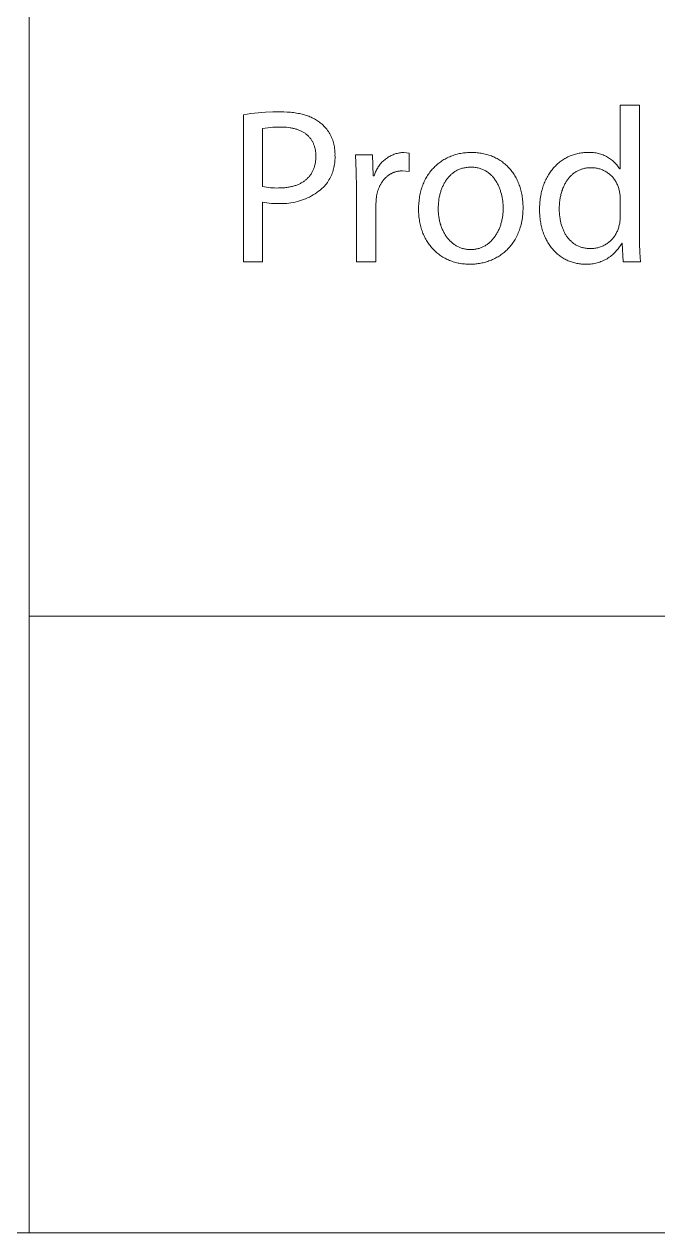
# Model space of a CAD drawing. Header units: millimetres. Extents: x 2840 to 6121, y 744 to 3036.
# Drawn here: x 4880.3 to 4974.5, y 744.1 to 923.8 of the extents above; entities that cross this region are included whole.
import ezdxf

# ---------------------------------------------------------------- set-up
doc = ezdxf.new("R2010")
doc.units = ezdxf.units.MM
doc.header["$MEASUREMENT"] = 0
doc.layers.add('Domyślny', color=7, linetype='Continuous', true_color=0x000000)

msp = doc.modelspace()

# ---------------------------------------------------------------- linework, layer by layer
at = {"layer": 'Domyślny', "color": 18, "lineweight": 15, "true_color": 0x000000}
for p, q in [((4881, 744.06), (4881, 1110.84)), ((4968.93, 902.29), (4968.93, 911.78)), ((4968.93, 911.78), (4971.83, 911.78)), ((4971.83, 911.78), (4971.83, 892.58)), ((4912.89, 910.34), (4913.98, 910.5)), ((4912.89, 888.47), (4912.89, 910.34)), ((4913.98, 910.5), (4915.07, 910.62)), ((4915.07, 910.62), (4916.17, 910.71)), ((4916.17, 910.71), (4917.27, 910.76)), ((4917.27, 910.76), (4918.37, 910.77)), ((4918.37, 910.77), (4918.89, 910.76)), ((4918.89, 910.76), (4919.4, 910.74)), ((4919.4, 910.74), (4919.88, 910.7)), ((4919.88, 910.7), (4920.12, 910.68)), ((4920.12, 910.68), (4920.35, 910.65)), ((4920.35, 910.65), (4920.58, 910.61)), ((4920.58, 910.61), (4920.8, 910.58)), ((4920.8, 910.58), (4921.02, 910.54)), ((4921.02, 910.54), (4921.23, 910.5)), ((4921.23, 910.5), (4921.44, 910.45)), ((4921.44, 910.45), (4921.65, 910.4)), ((4921.65, 910.4), (4921.85, 910.35)), ((4921.85, 910.35), (4922.05, 910.29)), ((4922.05, 910.29), (4922.24, 910.23)), ((4922.24, 910.23), (4922.42, 910.17)), ((4922.42, 910.17), (4922.61, 910.1)), ((4922.61, 910.1), (4922.79, 910.03)), ((4922.79, 910.03), (4922.96, 909.95)), ((4922.96, 909.95), (4923.13, 909.88)), ((4923.13, 909.88), (4923.29, 909.8)), ((4923.29, 909.8), (4923.45, 909.71)), ((4923.45, 909.71), (4923.61, 909.63)), ((4923.61, 909.63), (4923.76, 909.54)), ((4923.76, 909.54), (4923.91, 909.44)), ((4916.12, 908.34), (4915.74, 908.27)), ((4915.74, 908.27), (4915.74, 899.67)), ((4916.5, 908.4), (4916.12, 908.34)), ((4916.89, 908.45), (4916.5, 908.4)), ((4917.28, 908.48), (4916.89, 908.45)), ((4917.66, 908.5), (4917.28, 908.48)), ((4918.05, 908.51), (4917.66, 908.5)), ((4918.44, 908.51), (4918.05, 908.51)), ((4918.73, 908.5), (4918.44, 908.51)), ((4919.02, 908.49), (4918.73, 908.5)), ((4919.29, 908.47), (4919.02, 908.49)), ((4919.57, 908.44), (4919.29, 908.47)), ((4919.83, 908.4), (4919.57, 908.44)), ((4919.96, 908.38), (4919.83, 908.4)), ((4920.09, 908.36), (4919.96, 908.38)), ((4920.22, 908.33), (4920.09, 908.36)), ((4920.34, 908.3), (4920.22, 908.33)), ((4920.46, 908.27), (4920.34, 908.3)), ((4920.58, 908.24), (4920.46, 908.27)), ((4920.7, 908.21), (4920.58, 908.24)), ((4920.82, 908.17), (4920.7, 908.21)), ((4920.93, 908.13), (4920.82, 908.17)), ((4921.04, 908.09), (4920.93, 908.13)), ((4921.15, 908.05), (4921.04, 908.09)), ((4921.26, 908), (4921.15, 908.05)), ((4921.37, 907.96), (4921.26, 908)), ((4921.47, 907.91), (4921.37, 907.96)), ((4921.58, 907.86), (4921.47, 907.91)), ((4921.68, 907.8), (4921.58, 907.86)), ((4921.77, 907.75), (4921.68, 907.8)), ((4921.87, 907.69), (4921.77, 907.75)), ((4923.91, 909.44), (4924.05, 909.35)), ((4924.05, 909.35), (4924.19, 909.25)), ((4924.19, 909.25), (4924.32, 909.15)), ((4924.32, 909.15), (4924.45, 909.04)), ((4924.45, 909.04), (4924.58, 908.93)), ((4924.58, 908.93), (4924.73, 908.79)), ((4924.73, 908.79), (4924.87, 908.64)), ((4924.87, 908.64), (4925.01, 908.49)), ((4925.01, 908.49), (4925.15, 908.33)), ((4925.15, 908.33), (4925.28, 908.17)), ((4925.28, 908.17), (4925.4, 908)), ((4925.4, 908), (4925.52, 907.83)), ((4925.52, 907.83), (4925.63, 907.66)), ((4921.96, 907.63), (4921.87, 907.69)), ((4922.05, 907.57), (4921.96, 907.63)), ((4922.14, 907.5), (4922.05, 907.57)), ((4922.23, 907.44), (4922.14, 907.5)), ((4922.31, 907.37), (4922.23, 907.44)), ((4922.4, 907.3), (4922.31, 907.37)), ((4922.48, 907.23), (4922.4, 907.3)), ((4922.55, 907.15), (4922.48, 907.23)), ((4922.63, 907.07), (4922.55, 907.15)), ((4922.7, 906.99), (4922.63, 907.07)), ((4922.77, 906.91), (4922.7, 906.99)), ((4922.84, 906.83), (4922.77, 906.91)), ((4922.9, 906.74), (4922.84, 906.83)), ((4922.97, 906.66), (4922.9, 906.74)), ((4923.03, 906.57), (4922.97, 906.66)), ((4923.08, 906.47), (4923.03, 906.57)), ((4923.14, 906.38), (4923.08, 906.47)), ((4923.19, 906.28), (4923.14, 906.38)), ((4923.24, 906.18), (4923.19, 906.28)), ((4923.29, 906.08), (4923.24, 906.18)), ((4923.33, 905.98), (4923.29, 906.08)), ((4923.37, 905.87), (4923.33, 905.98)), ((4925.63, 907.66), (4925.74, 907.48)), ((4925.74, 907.48), (4925.84, 907.3)), ((4925.84, 907.3), (4925.93, 907.11)), ((4925.93, 907.11), (4926.01, 906.93)), ((4926.01, 906.93), (4926.09, 906.73)), ((4926.09, 906.73), (4926.17, 906.54)), ((4926.17, 906.54), (4926.23, 906.34)), ((4926.23, 906.34), (4926.29, 906.15)), ((4926.29, 906.15), (4926.35, 905.95)), ((4926.35, 905.95), (4926.39, 905.74)), ((4923.41, 905.77), (4923.37, 905.87)), ((4923.45, 905.66), (4923.41, 905.77)), ((4923.48, 905.55), (4923.45, 905.66)), ((4923.51, 905.43), (4923.48, 905.55)), ((4923.54, 905.32), (4923.51, 905.43)), ((4923.57, 905.2), (4923.54, 905.32)), ((4923.59, 905.08), (4923.57, 905.2)), ((4923.61, 904.95), (4923.59, 905.08)), ((4923.62, 904.83), (4923.61, 904.95)), ((4923.64, 904.7), (4923.62, 904.83)), ((4923.65, 904.57), (4923.64, 904.7)), ((4923.66, 904.44), (4923.65, 904.57)), ((4923.66, 904.31), (4923.66, 904.44)), ((4923.66, 904.17), (4923.66, 904.31)), ((4923.66, 904.03), (4923.66, 904.17)), ((4926.39, 905.74), (4926.43, 905.54)), ((4926.43, 905.54), (4926.46, 905.33)), ((4926.46, 905.33), (4926.49, 905.13)), ((4926.49, 905.13), (4926.5, 904.92)), ((4926.5, 904.92), (4926.51, 904.72)), ((4926.51, 904.72), (4926.52, 904.51)), ((4926.52, 904.51), (4926.51, 904.3)), ((4926.51, 904.3), (4926.52, 904.08)), ((4929.68, 901.88), (4929.58, 904.36)), ((4929.58, 904.36), (4932.11, 904.36)), ((4932.11, 904.36), (4932.21, 901.25)), ((4934.58, 904.11), (4934.72, 904.19)), ((4934.72, 904.19), (4934.87, 904.26)), ((4934.87, 904.26), (4935.02, 904.33)), ((4935.02, 904.33), (4935.17, 904.39)), ((4935.17, 904.39), (4935.32, 904.45)), ((4935.32, 904.45), (4935.47, 904.5)), ((4935.47, 904.5), (4935.63, 904.55)), ((4935.63, 904.55), (4935.78, 904.59)), ((4935.78, 904.59), (4935.94, 904.62)), ((4935.94, 904.62), (4936.1, 904.65)), ((4936.1, 904.65), (4936.26, 904.68)), ((4936.26, 904.68), (4936.42, 904.7)), ((4936.42, 904.7), (4936.58, 904.71)), ((4936.58, 904.71), (4936.74, 904.72)), ((4936.74, 904.72), (4937.56, 904.62)), ((4937.56, 904.62), (4937.56, 901.9)), ((4943.57, 904.09), (4943.75, 904.16)), ((4943.75, 904.16), (4943.92, 904.23)), ((4943.92, 904.23), (4944.1, 904.29)), ((4944.1, 904.29), (4944.29, 904.35)), ((4944.29, 904.35), (4944.47, 904.41)), ((4944.47, 904.41), (4944.66, 904.46)), ((4944.66, 904.46), (4944.85, 904.5)), ((4944.85, 904.5), (4945.04, 904.55)), ((4945.04, 904.55), (4945.23, 904.58)), ((4945.23, 904.58), (4945.43, 904.62)), ((4945.43, 904.62), (4945.62, 904.65)), ((4945.62, 904.65), (4945.82, 904.67)), ((4945.82, 904.67), (4946.02, 904.69)), ((4946.02, 904.69), (4946.22, 904.71)), ((4946.22, 904.71), (4946.42, 904.72)), ((4946.42, 904.72), (4946.63, 904.73)), ((4946.63, 904.73), (4946.83, 904.73)), ((4946.83, 904.73), (4947.04, 904.73)), ((4947.04, 904.73), (4947.25, 904.72)), ((4947.25, 904.72), (4947.46, 904.71)), ((4947.46, 904.71), (4947.67, 904.69)), ((4947.67, 904.69), (4947.87, 904.67)), ((4947.87, 904.67), (4948.07, 904.64)), ((4948.07, 904.64), (4948.27, 904.61)), ((4948.27, 904.61), (4948.47, 904.58)), ((4948.47, 904.58), (4948.66, 904.54)), ((4948.66, 904.54), (4948.86, 904.49)), ((4948.86, 904.49), (4949.05, 904.44)), ((4949.05, 904.44), (4949.23, 904.39)), ((4949.23, 904.39), (4949.42, 904.33)), ((4949.42, 904.33), (4949.6, 904.27)), ((4949.6, 904.27), (4949.78, 904.21)), ((4949.78, 904.21), (4949.95, 904.13)), ((4949.95, 904.13), (4950.13, 904.06)), ((4961.16, 904.06), (4961.32, 904.14)), ((4961.32, 904.14), (4961.48, 904.21)), ((4961.48, 904.21), (4961.64, 904.27)), ((4961.64, 904.27), (4961.81, 904.33)), ((4961.81, 904.33), (4961.97, 904.39)), ((4961.97, 904.39), (4962.14, 904.44)), ((4962.14, 904.44), (4962.31, 904.49)), ((4962.31, 904.49), (4962.48, 904.54)), ((4962.48, 904.54), (4962.65, 904.58)), ((4962.65, 904.58), (4962.83, 904.61)), ((4962.83, 904.61), (4963, 904.64)), ((4963, 904.64), (4963.18, 904.67)), ((4963.18, 904.67), (4963.36, 904.69)), ((4963.36, 904.69), (4963.54, 904.7)), ((4963.54, 904.7), (4963.72, 904.72)), ((4963.72, 904.72), (4963.9, 904.72)), ((4963.9, 904.72), (4964.08, 904.73)), ((4964.08, 904.73), (4964.26, 904.73)), ((4964.26, 904.73), (4964.44, 904.74)), ((4964.44, 904.74), (4964.62, 904.73)), ((4964.62, 904.73), (4964.8, 904.72)), ((4964.8, 904.72), (4964.99, 904.7)), ((4964.99, 904.7), (4965.17, 904.68)), ((4965.17, 904.68), (4965.34, 904.65)), ((4965.34, 904.65), (4965.52, 904.62)), ((4965.52, 904.62), (4965.7, 904.57)), ((4965.7, 904.57), (4965.88, 904.53)), ((4965.88, 904.53), (4966.05, 904.47)), ((4966.05, 904.47), (4966.22, 904.41)), ((4966.22, 904.41), (4966.39, 904.35)), ((4966.39, 904.35), (4966.56, 904.28)), ((4966.56, 904.28), (4966.72, 904.2)), ((4966.72, 904.2), (4966.88, 904.12)), ((4923.33, 902.25), (4923.37, 902.36)), ((4923.37, 902.36), (4923.41, 902.48)), ((4923.41, 902.48), (4923.44, 902.6)), ((4923.44, 902.6), (4923.48, 902.72)), ((4923.48, 902.72), (4923.51, 902.84)), ((4923.51, 902.84), (4923.54, 902.96)), ((4923.54, 902.96), (4923.56, 903.09)), ((4923.56, 903.09), (4923.59, 903.22)), ((4923.59, 903.22), (4923.61, 903.35)), ((4923.61, 903.35), (4923.62, 903.48)), ((4923.62, 903.48), (4923.64, 903.61)), ((4923.64, 903.61), (4923.65, 903.75)), ((4923.65, 903.75), (4923.66, 903.89)), ((4923.66, 903.89), (4923.66, 904.03)), ((4926.36, 902.51), (4926.31, 902.3)), ((4926.41, 902.73), (4926.36, 902.51)), ((4926.44, 902.96), (4926.41, 902.73)), ((4926.47, 903.18), (4926.44, 902.96)), ((4926.5, 903.4), (4926.47, 903.18)), ((4926.51, 903.63), (4926.5, 903.4)), ((4926.52, 903.85), (4926.51, 903.63)), ((4926.52, 904.08), (4926.52, 903.85)), ((4932.77, 902.29), (4932.86, 902.43)), ((4932.86, 902.43), (4932.94, 902.57)), ((4932.94, 902.57), (4933.03, 902.71)), ((4933.03, 902.71), (4933.13, 902.84)), ((4933.13, 902.84), (4933.23, 902.96)), ((4933.23, 902.96), (4933.33, 903.09)), ((4933.33, 903.09), (4933.44, 903.21)), ((4933.44, 903.21), (4933.55, 903.33)), ((4933.55, 903.33), (4933.67, 903.44)), ((4933.67, 903.44), (4933.79, 903.55)), ((4933.79, 903.55), (4933.91, 903.65)), ((4933.91, 903.65), (4934.04, 903.75)), ((4934.04, 903.75), (4934.17, 903.85)), ((4934.17, 903.85), (4934.31, 903.94)), ((4934.31, 903.94), (4934.44, 904.03)), ((4934.44, 904.03), (4934.58, 904.11)), ((4940.98, 902.22), (4941.11, 902.36)), ((4941.11, 902.36), (4941.24, 902.5)), ((4941.24, 902.5), (4941.37, 902.63)), ((4941.37, 902.63), (4941.51, 902.76)), ((4941.51, 902.76), (4941.65, 902.89)), ((4941.65, 902.89), (4941.8, 903.01)), ((4941.8, 903.01), (4941.95, 903.13)), ((4941.95, 903.13), (4942.1, 903.24)), ((4942.1, 903.24), (4942.25, 903.35)), ((4942.25, 903.35), (4942.4, 903.46)), ((4942.4, 903.46), (4942.56, 903.56)), ((4942.56, 903.56), (4942.72, 903.66)), ((4942.72, 903.66), (4942.89, 903.75)), ((4942.89, 903.75), (4943.05, 903.84)), ((4943.05, 903.84), (4943.22, 903.93)), ((4943.22, 903.93), (4943.4, 904.01)), ((4943.4, 904.01), (4943.57, 904.09)), ((4945.44, 902.37), (4945.31, 902.33)), ((4945.58, 902.4), (4945.44, 902.37)), ((4945.72, 902.44), (4945.58, 902.4)), ((4945.86, 902.46), (4945.72, 902.44)), ((4946, 902.49), (4945.86, 902.46)), ((4946.15, 902.51), (4946, 902.49)), ((4946.3, 902.52), (4946.15, 902.51)), ((4946.45, 902.54), (4946.3, 902.52)), ((4946.61, 902.54), (4946.45, 902.54)), ((4946.77, 902.54), (4946.61, 902.54)), ((4946.92, 902.54), (4946.77, 902.54)), ((4947.08, 902.53), (4946.92, 902.54)), ((4947.23, 902.52), (4947.08, 902.53)), ((4947.38, 902.51), (4947.23, 902.52)), ((4947.53, 902.48), (4947.38, 902.51)), ((4947.67, 902.46), (4947.53, 902.48)), ((4947.81, 902.43), (4947.67, 902.46)), ((4947.95, 902.39), (4947.81, 902.43)), ((4948.09, 902.35), (4947.95, 902.39)), ((4948.22, 902.31), (4948.09, 902.35)), ((4950.13, 904.06), (4950.3, 903.98)), ((4950.3, 903.98), (4950.46, 903.9)), ((4950.46, 903.9), (4950.63, 903.81)), ((4950.63, 903.81), (4950.79, 903.72)), ((4950.79, 903.72), (4950.95, 903.62)), ((4950.95, 903.62), (4951.1, 903.53)), ((4951.1, 903.53), (4951.26, 903.42)), ((4951.26, 903.42), (4951.41, 903.32)), ((4951.41, 903.32), (4951.55, 903.2)), ((4951.55, 903.2), (4951.7, 903.09)), ((4951.7, 903.09), (4951.84, 902.97)), ((4951.84, 902.97), (4951.98, 902.85)), ((4951.98, 902.85), (4952.11, 902.72)), ((4952.11, 902.72), (4952.24, 902.59)), ((4952.24, 902.59), (4952.37, 902.46)), ((4952.37, 902.46), (4952.49, 902.32)), ((4958.92, 902.3), (4959.04, 902.44)), ((4959.04, 902.44), (4959.16, 902.57)), ((4959.16, 902.57), (4959.29, 902.71)), ((4959.29, 902.71), (4959.42, 902.84)), ((4959.42, 902.84), (4959.55, 902.96)), ((4959.55, 902.96), (4959.68, 903.08)), ((4959.68, 903.08), (4959.82, 903.2)), ((4959.82, 903.2), (4959.96, 903.31)), ((4959.96, 903.31), (4960.1, 903.42)), ((4960.1, 903.42), (4960.24, 903.52)), ((4960.24, 903.52), (4960.39, 903.62)), ((4960.39, 903.62), (4960.54, 903.72)), ((4960.54, 903.72), (4960.69, 903.81)), ((4960.69, 903.81), (4960.84, 903.9)), ((4960.84, 903.9), (4961, 903.98)), ((4961, 903.98), (4961.16, 904.06)), ((4963.56, 902.34), (4963.44, 902.31)), ((4963.69, 902.37), (4963.56, 902.34)), ((4963.82, 902.4), (4963.69, 902.37)), ((4963.95, 902.42), (4963.82, 902.4)), ((4964.08, 902.43), (4963.95, 902.42)), ((4964.21, 902.45), (4964.08, 902.43)), ((4964.35, 902.46), (4964.21, 902.45)), ((4964.49, 902.46), (4964.35, 902.46)), ((4964.62, 902.46), (4964.49, 902.46)), ((4964.77, 902.46), (4964.62, 902.46)), ((4964.91, 902.46), (4964.77, 902.46)), ((4965.06, 902.44), (4964.91, 902.46)), ((4965.2, 902.43), (4965.06, 902.44)), ((4965.34, 902.41), (4965.2, 902.43)), ((4965.49, 902.38), (4965.34, 902.41)), ((4965.63, 902.35), (4965.49, 902.38)), ((4965.77, 902.31), (4965.63, 902.35)), ((4966.88, 904.12), (4967.04, 904.03)), ((4967.04, 904.03), (4967.2, 903.94)), ((4967.2, 903.94), (4967.35, 903.84)), ((4967.35, 903.84), (4967.5, 903.73)), ((4967.5, 903.73), (4967.65, 903.62)), ((4967.65, 903.62), (4967.79, 903.51)), ((4967.79, 903.51), (4967.92, 903.39)), ((4967.92, 903.39), (4968.06, 903.27)), ((4968.06, 903.27), (4968.19, 903.14)), ((4968.19, 903.14), (4968.31, 903.01)), ((4968.31, 903.01), (4968.43, 902.87)), ((4968.43, 902.87), (4968.55, 902.73)), ((4968.55, 902.73), (4968.66, 902.59)), ((4968.66, 902.59), (4968.76, 902.44)), ((4968.76, 902.44), (4968.86, 902.29)), ((4922, 900.51), (4922.09, 900.58)), ((4922.09, 900.58), (4922.18, 900.66)), ((4922.18, 900.66), (4922.27, 900.73)), ((4922.27, 900.73), (4922.35, 900.81)), ((4922.35, 900.81), (4922.44, 900.89)), ((4922.44, 900.89), (4922.52, 900.98)), ((4922.52, 900.98), (4922.6, 901.06)), ((4922.6, 901.06), (4922.67, 901.15)), ((4922.67, 901.15), (4922.75, 901.24)), ((4922.75, 901.24), (4922.82, 901.33)), ((4922.82, 901.33), (4922.88, 901.42)), ((4922.88, 901.42), (4922.95, 901.52)), ((4922.95, 901.52), (4923.01, 901.62)), ((4923.01, 901.62), (4923.07, 901.72)), ((4923.07, 901.72), (4923.13, 901.82)), ((4923.13, 901.82), (4923.18, 901.92)), ((4923.18, 901.92), (4923.23, 902.03)), ((4923.23, 902.03), (4923.28, 902.14)), ((4923.28, 902.14), (4923.33, 902.25)), ((4925.61, 900.64), (4925.49, 900.45)), ((4925.72, 900.84), (4925.61, 900.64)), ((4925.83, 901.04), (4925.72, 900.84)), ((4925.93, 901.24), (4925.83, 901.04)), ((4926.02, 901.44), (4925.93, 901.24)), ((4926.1, 901.65), (4926.02, 901.44)), ((4926.18, 901.86), (4926.1, 901.65)), ((4926.24, 902.08), (4926.18, 901.86)), ((4926.31, 902.3), (4926.24, 902.08)), ((4929.71, 899.4), (4929.68, 901.88)), ((4932.21, 901.25), (4932.34, 901.25)), ((4932.34, 901.25), (4932.39, 901.4)), ((4932.39, 901.4), (4932.44, 901.56)), ((4932.44, 901.56), (4932.5, 901.71)), ((4932.5, 901.71), (4932.56, 901.86)), ((4932.56, 901.86), (4932.62, 902.01)), ((4932.62, 902.01), (4932.7, 902.15)), ((4932.7, 902.15), (4932.77, 902.29)), ((4933.67, 900.56), (4933.62, 900.49)), ((4933.72, 900.63), (4933.67, 900.56)), ((4933.78, 900.7), (4933.72, 900.63)), ((4933.84, 900.76), (4933.78, 900.7)), ((4933.9, 900.83), (4933.84, 900.76)), ((4933.96, 900.89), (4933.9, 900.83)), ((4934.02, 900.95), (4933.96, 900.89)), ((4934.08, 901.01), (4934.02, 900.95)), ((4934.15, 901.07), (4934.08, 901.01)), ((4934.21, 901.13), (4934.15, 901.07)), ((4934.28, 901.19), (4934.21, 901.13)), ((4934.35, 901.24), (4934.28, 901.19)), ((4934.42, 901.29), (4934.35, 901.24)), ((4934.49, 901.34), (4934.42, 901.29)), ((4934.56, 901.39), (4934.49, 901.34)), ((4934.63, 901.44), (4934.56, 901.39)), ((4934.7, 901.48), (4934.63, 901.44)), ((4934.78, 901.53), (4934.7, 901.48)), ((4934.85, 901.57), (4934.78, 901.53)), ((4934.93, 901.61), (4934.85, 901.57)), ((4935, 901.65), (4934.93, 901.61)), ((4935.08, 901.68), (4935, 901.65)), ((4935.16, 901.72), (4935.08, 901.68)), ((4935.24, 901.75), (4935.16, 901.72)), ((4935.33, 901.78), (4935.24, 901.75)), ((4935.41, 901.81), (4935.33, 901.78)), ((4935.49, 901.84), (4935.41, 901.81)), ((4935.58, 901.86), (4935.49, 901.84)), ((4935.66, 901.88), (4935.58, 901.86)), ((4935.75, 901.9), (4935.66, 901.88)), ((4935.84, 901.92), (4935.75, 901.9)), ((4935.92, 901.94), (4935.84, 901.92)), ((4936.01, 901.95), (4935.92, 901.94)), ((4936.1, 901.96), (4936.01, 901.95)), ((4936.2, 901.97), (4936.1, 901.96)), ((4936.29, 901.98), (4936.2, 901.97)), ((4936.38, 901.99), (4936.29, 901.98)), ((4936.47, 901.99), (4936.38, 901.99)), ((4936.57, 901.99), (4936.47, 901.99)), ((4937.56, 901.9), (4936.57, 901.99)), ((4939.8, 900.41), (4939.89, 900.6)), ((4939.89, 900.6), (4939.98, 900.78)), ((4939.98, 900.78), (4940.08, 900.95)), ((4940.08, 900.95), (4940.18, 901.12)), ((4940.18, 901.12), (4940.28, 901.29)), ((4940.28, 901.29), (4940.39, 901.46)), ((4940.39, 901.46), (4940.5, 901.62)), ((4940.5, 901.62), (4940.61, 901.77)), ((4940.61, 901.77), (4940.73, 901.93)), ((4940.73, 901.93), (4940.85, 902.08)), ((4940.85, 902.08), (4940.98, 902.22)), ((4943.04, 900.59), (4942.97, 900.48)), ((4943.12, 900.7), (4943.04, 900.59)), ((4943.19, 900.81), (4943.12, 900.7)), ((4943.28, 900.91), (4943.19, 900.81)), ((4943.36, 901.01), (4943.28, 900.91)), ((4943.44, 901.11), (4943.36, 901.01)), ((4943.53, 901.21), (4943.44, 901.11)), ((4943.62, 901.3), (4943.53, 901.21)), ((4943.72, 901.39), (4943.62, 901.3)), ((4943.81, 901.48), (4943.72, 901.39)), ((4943.91, 901.56), (4943.81, 901.48)), ((4944.02, 901.64), (4943.91, 901.56)), ((4944.12, 901.72), (4944.02, 901.64)), ((4944.23, 901.8), (4944.12, 901.72)), ((4944.34, 901.87), (4944.23, 901.8)), ((4944.45, 901.94), (4944.34, 901.87)), ((4944.56, 902.01), (4944.45, 901.94)), ((4944.68, 902.07), (4944.56, 902.01)), ((4944.8, 902.13), (4944.68, 902.07)), ((4944.92, 902.18), (4944.8, 902.13)), ((4945.05, 902.23), (4944.92, 902.18)), ((4945.18, 902.28), (4945.05, 902.23)), ((4945.31, 902.33), (4945.18, 902.28)), ((4948.35, 902.26), (4948.22, 902.31)), ((4948.47, 902.21), (4948.35, 902.26)), ((4948.6, 902.16), (4948.47, 902.21)), ((4948.72, 902.1), (4948.6, 902.16)), ((4948.84, 902.04), (4948.72, 902.1)), ((4948.95, 901.97), (4948.84, 902.04)), ((4949.06, 901.9), (4948.95, 901.97)), ((4949.17, 901.83), (4949.06, 901.9)), ((4949.28, 901.75), (4949.17, 901.83)), ((4949.39, 901.67), (4949.28, 901.75)), ((4949.49, 901.59), (4949.39, 901.67)), ((4949.59, 901.5), (4949.49, 901.59)), ((4949.68, 901.42), (4949.59, 901.5)), ((4949.78, 901.32), (4949.68, 901.42)), ((4949.87, 901.23), (4949.78, 901.32)), ((4949.95, 901.13), (4949.87, 901.23)), ((4950.04, 901.03), (4949.95, 901.13)), ((4950.12, 900.93), (4950.04, 901.03)), ((4950.2, 900.83), (4950.12, 900.93)), ((4950.28, 900.72), (4950.2, 900.83)), ((4950.36, 900.61), (4950.28, 900.72)), ((4950.43, 900.5), (4950.36, 900.61)), ((4952.49, 902.32), (4952.61, 902.18)), ((4952.61, 902.18), (4952.73, 902.04)), ((4952.73, 902.04), (4952.84, 901.89)), ((4952.84, 901.89), (4952.95, 901.74)), ((4952.95, 901.74), (4953.06, 901.59)), ((4953.06, 901.59), (4953.16, 901.43)), ((4953.16, 901.43), (4953.26, 901.27)), ((4953.26, 901.27), (4953.36, 901.11)), ((4953.36, 901.11), (4953.45, 900.94)), ((4953.45, 900.94), (4953.54, 900.77)), ((4953.54, 900.77), (4953.63, 900.6)), ((4953.63, 900.6), (4953.71, 900.42)), ((4957.8, 900.51), (4957.88, 900.69)), ((4957.88, 900.69), (4957.97, 900.87)), ((4957.97, 900.87), (4958.06, 901.04)), ((4958.06, 901.04), (4958.16, 901.21)), ((4958.16, 901.21), (4958.26, 901.38)), ((4958.26, 901.38), (4958.36, 901.54)), ((4958.36, 901.54), (4958.46, 901.7)), ((4958.46, 901.7), (4958.57, 901.86)), ((4958.57, 901.86), (4958.68, 902.01)), ((4958.68, 902.01), (4958.8, 902.15)), ((4958.8, 902.15), (4958.92, 902.3)), ((4961.05, 900.6), (4960.98, 900.5)), ((4961.13, 900.71), (4961.05, 900.6)), ((4961.21, 900.81), (4961.13, 900.71)), ((4961.29, 900.91), (4961.21, 900.81)), ((4961.37, 901.01), (4961.29, 900.91)), ((4961.45, 901.1), (4961.37, 901.01)), ((4961.54, 901.19), (4961.45, 901.1)), ((4961.63, 901.28), (4961.54, 901.19)), ((4961.72, 901.36), (4961.63, 901.28)), ((4961.81, 901.45), (4961.72, 901.36)), ((4961.9, 901.53), (4961.81, 901.45)), ((4962, 901.6), (4961.9, 901.53)), ((4962.1, 901.68), (4962, 901.6)), ((4962.2, 901.75), (4962.1, 901.68)), ((4962.3, 901.81), (4962.2, 901.75)), ((4962.41, 901.88), (4962.3, 901.81)), ((4962.52, 901.94), (4962.41, 901.88)), ((4962.62, 902), (4962.52, 901.94)), ((4962.73, 902.05), (4962.62, 902)), ((4962.85, 902.1), (4962.73, 902.05)), ((4962.96, 902.15), (4962.85, 902.1)), ((4963.08, 902.2), (4962.96, 902.15)), ((4963.2, 902.24), (4963.08, 902.2)), ((4963.32, 902.28), (4963.2, 902.24)), ((4963.44, 902.31), (4963.32, 902.28)), ((4965.91, 902.27), (4965.77, 902.31)), ((4966.04, 902.23), (4965.91, 902.27)), ((4966.18, 902.18), (4966.04, 902.23)), ((4966.31, 902.12), (4966.18, 902.18)), ((4966.45, 902.06), (4966.31, 902.12)), ((4966.57, 902), (4966.45, 902.06)), ((4966.7, 901.93), (4966.57, 902)), ((4966.83, 901.86), (4966.7, 901.93)), ((4966.95, 901.78), (4966.83, 901.86)), ((4967.07, 901.7), (4966.95, 901.78)), ((4967.19, 901.61), (4967.07, 901.7)), ((4967.3, 901.53), (4967.19, 901.61)), ((4967.41, 901.43), (4967.3, 901.53)), ((4967.52, 901.34), (4967.41, 901.43)), ((4967.62, 901.24), (4967.52, 901.34)), ((4967.73, 901.13), (4967.62, 901.24)), ((4967.82, 901.03), (4967.73, 901.13)), ((4967.92, 900.92), (4967.82, 901.03)), ((4968.01, 900.8), (4967.92, 900.92)), ((4968.09, 900.69), (4968.01, 900.8)), ((4968.17, 900.57), (4968.09, 900.69)), ((4968.25, 900.45), (4968.17, 900.57)), ((4968.86, 902.29), (4968.93, 902.29)), ((4915.74, 899.67), (4916.03, 899.61)), ((4916.03, 899.61), (4916.33, 899.55)), ((4916.33, 899.55), (4916.62, 899.51)), ((4916.62, 899.51), (4916.92, 899.48)), ((4916.92, 899.48), (4917.22, 899.45)), ((4917.22, 899.45), (4917.51, 899.44)), ((4917.51, 899.44), (4917.81, 899.43)), ((4917.81, 899.43), (4918.11, 899.44)), ((4918.11, 899.44), (4918.43, 899.44)), ((4918.43, 899.44), (4918.74, 899.46)), ((4918.74, 899.46), (4919.05, 899.48)), ((4919.05, 899.48), (4919.19, 899.5)), ((4919.19, 899.5), (4919.34, 899.52)), ((4919.34, 899.52), (4919.48, 899.54)), ((4919.48, 899.54), (4919.63, 899.56)), ((4919.63, 899.56), (4919.77, 899.59)), ((4919.77, 899.59), (4919.91, 899.61)), ((4919.91, 899.61), (4920.04, 899.64)), ((4920.04, 899.64), (4920.17, 899.68)), ((4920.17, 899.68), (4920.31, 899.71)), ((4920.31, 899.71), (4920.43, 899.75)), ((4920.43, 899.75), (4920.56, 899.79)), ((4920.56, 899.79), (4920.69, 899.83)), ((4920.69, 899.83), (4920.81, 899.87)), ((4920.81, 899.87), (4920.93, 899.92)), ((4920.93, 899.92), (4921.05, 899.97)), ((4921.05, 899.97), (4921.16, 900.02)), ((4921.16, 900.02), (4921.27, 900.07)), ((4921.27, 900.07), (4921.38, 900.13)), ((4921.38, 900.13), (4921.49, 900.19)), ((4921.49, 900.19), (4921.6, 900.25)), ((4921.6, 900.25), (4921.7, 900.31)), ((4921.7, 900.31), (4921.8, 900.38)), ((4921.8, 900.38), (4921.9, 900.44)), ((4921.9, 900.44), (4922, 900.51)), ((4923.81, 898.76), (4923.54, 898.58)), ((4924.07, 898.95), (4923.81, 898.76)), ((4924.32, 899.14), (4924.07, 898.95)), ((4924.57, 899.35), (4924.32, 899.14)), ((4924.81, 899.56), (4924.57, 899.35)), ((4924.96, 899.73), (4924.81, 899.56)), ((4925.1, 899.9), (4924.96, 899.73)), ((4925.24, 900.08), (4925.1, 899.9)), ((4925.37, 900.26), (4925.24, 900.08)), ((4925.49, 900.45), (4925.37, 900.26)), ((4929.71, 888.47), (4929.71, 899.4)), ((4932.84, 898.87), (4932.79, 898.68)), ((4932.9, 899.06), (4932.84, 898.87)), ((4932.93, 899.16), (4932.9, 899.06)), ((4932.96, 899.25), (4932.93, 899.16)), ((4932.99, 899.34), (4932.96, 899.25)), ((4933.03, 899.43), (4932.99, 899.34)), ((4933.07, 899.52), (4933.03, 899.43)), ((4933.11, 899.61), (4933.07, 899.52)), ((4933.14, 899.69), (4933.11, 899.61)), ((4933.19, 899.78), (4933.14, 899.69)), ((4933.23, 899.86), (4933.19, 899.78)), ((4933.27, 899.95), (4933.23, 899.86)), ((4933.32, 900.03), (4933.27, 899.95)), ((4933.36, 900.11), (4933.32, 900.03)), ((4933.41, 900.19), (4933.36, 900.11)), ((4933.46, 900.26), (4933.41, 900.19)), ((4933.51, 900.34), (4933.46, 900.26)), ((4933.56, 900.41), (4933.51, 900.34)), ((4933.62, 900.49), (4933.56, 900.41)), ((4939.19, 898.61), (4939.24, 898.82)), ((4939.24, 898.82), (4939.29, 899.03)), ((4939.29, 899.03), (4939.35, 899.24)), ((4939.35, 899.24), (4939.42, 899.45)), ((4939.42, 899.45), (4939.48, 899.65)), ((4939.48, 899.65), (4939.56, 899.84)), ((4939.56, 899.84), (4939.63, 900.04)), ((4939.63, 900.04), (4939.71, 900.23)), ((4939.71, 900.23), (4939.8, 900.41)), ((4942.19, 898.75), (4942.16, 898.62)), ((4942.23, 898.88), (4942.19, 898.75)), ((4942.27, 899.02), (4942.23, 898.88)), ((4942.32, 899.15), (4942.27, 899.02)), ((4942.37, 899.28), (4942.32, 899.15)), ((4942.41, 899.41), (4942.37, 899.28)), ((4942.47, 899.53), (4942.41, 899.41)), ((4942.52, 899.66), (4942.47, 899.53)), ((4942.58, 899.78), (4942.52, 899.66)), ((4942.64, 899.9), (4942.58, 899.78)), ((4942.7, 900.02), (4942.64, 899.9)), ((4942.76, 900.14), (4942.7, 900.02)), ((4942.83, 900.26), (4942.76, 900.14)), ((4942.89, 900.37), (4942.83, 900.26)), ((4942.97, 900.48), (4942.89, 900.37)), ((4950.5, 900.39), (4950.43, 900.5)), ((4950.57, 900.28), (4950.5, 900.39)), ((4950.63, 900.16), (4950.57, 900.28)), ((4950.7, 900.04), (4950.63, 900.16)), ((4950.76, 899.92), (4950.7, 900.04)), ((4950.81, 899.8), (4950.76, 899.92)), ((4950.87, 899.68), (4950.81, 899.8)), ((4950.92, 899.56), (4950.87, 899.68)), ((4950.97, 899.43), (4950.92, 899.56)), ((4951.02, 899.31), (4950.97, 899.43)), ((4951.07, 899.18), (4951.02, 899.31)), ((4951.11, 899.05), (4951.07, 899.18)), ((4951.15, 898.92), (4951.11, 899.05)), ((4951.19, 898.79), (4951.15, 898.92)), ((4951.27, 898.53), (4951.19, 898.79)), ((4953.71, 900.42), (4953.78, 900.24)), ((4953.78, 900.24), (4953.86, 900.06)), ((4953.86, 900.06), (4953.93, 899.88)), ((4953.93, 899.88), (4953.99, 899.69)), ((4953.99, 899.69), (4954.05, 899.5)), ((4954.05, 899.5), (4954.11, 899.3)), ((4954.11, 899.3), (4954.16, 899.11)), ((4954.16, 899.11), (4954.21, 898.91)), ((4954.21, 898.91), (4954.26, 898.71)), ((4957.2, 898.73), (4957.25, 898.94)), ((4957.25, 898.94), (4957.31, 899.15)), ((4957.31, 899.15), (4957.37, 899.35)), ((4957.37, 899.35), (4957.43, 899.55)), ((4957.43, 899.55), (4957.49, 899.75)), ((4957.49, 899.75), (4957.56, 899.95)), ((4957.56, 899.95), (4957.64, 900.14)), ((4957.64, 900.14), (4957.71, 900.33)), ((4957.71, 900.33), (4957.8, 900.51)), ((4960.2, 898.76), (4960.16, 898.62)), ((4960.24, 898.9), (4960.2, 898.76)), ((4960.28, 899.03), (4960.24, 898.9)), ((4960.33, 899.17), (4960.28, 899.03)), ((4960.37, 899.3), (4960.33, 899.17)), ((4960.42, 899.43), (4960.37, 899.3)), ((4960.48, 899.56), (4960.42, 899.43)), ((4960.53, 899.68), (4960.48, 899.56)), ((4960.59, 899.81), (4960.53, 899.68)), ((4960.65, 899.93), (4960.59, 899.81)), ((4960.71, 900.05), (4960.65, 899.93)), ((4960.78, 900.16), (4960.71, 900.05)), ((4960.84, 900.28), (4960.78, 900.16)), ((4960.91, 900.39), (4960.84, 900.28)), ((4960.98, 900.5), (4960.91, 900.39)), ((4968.33, 900.32), (4968.25, 900.45)), ((4968.4, 900.19), (4968.33, 900.32)), ((4968.46, 900.07), (4968.4, 900.19)), ((4968.52, 899.93), (4968.46, 900.07)), ((4968.58, 899.8), (4968.52, 899.93)), ((4968.63, 899.67), (4968.58, 899.8)), ((4968.68, 899.53), (4968.63, 899.67)), ((4968.72, 899.39), (4968.68, 899.53)), ((4968.75, 899.25), (4968.72, 899.39)), ((4968.79, 899.11), (4968.75, 899.25)), ((4968.82, 898.96), (4968.79, 899.11)), ((4968.85, 898.81), (4968.82, 898.96)), ((4968.88, 898.66), (4968.85, 898.81)), ((4916.07, 897.27), (4915.74, 897.33)), ((4915.74, 897.33), (4915.74, 888.47)), ((4916.39, 897.22), (4916.07, 897.27)), ((4916.72, 897.18), (4916.39, 897.22)), ((4917.05, 897.15), (4916.72, 897.18)), ((4917.38, 897.14), (4917.05, 897.15)), ((4917.71, 897.13), (4917.38, 897.14)), ((4918.05, 897.13), (4917.71, 897.13)), ((4918.37, 897.12), (4918.05, 897.13)), ((4918.69, 897.12), (4918.37, 897.12)), ((4919.01, 897.13), (4918.69, 897.12)), ((4919.33, 897.15), (4919.01, 897.13)), ((4919.65, 897.18), (4919.33, 897.15)), ((4919.96, 897.23), (4919.65, 897.18)), ((4920.28, 897.28), (4919.96, 897.23)), ((4920.6, 897.35), (4920.28, 897.28)), ((4920.91, 897.42), (4920.6, 897.35)), ((4921.22, 897.51), (4920.91, 897.42)), ((4921.52, 897.61), (4921.22, 897.51)), ((4921.82, 897.72), (4921.52, 897.61)), ((4922.12, 897.84), (4921.82, 897.72)), ((4922.42, 897.96), (4922.12, 897.84)), ((4922.7, 898.1), (4922.42, 897.96)), ((4922.99, 898.25), (4922.7, 898.1)), ((4923.27, 898.41), (4922.99, 898.25)), ((4923.54, 898.58), (4923.27, 898.41)), ((4932.7, 898.28), (4932.57, 896.93)), ((4932.74, 898.48), (4932.7, 898.28)), ((4932.79, 898.68), (4932.74, 898.48)), ((4938.95, 896.77), (4938.97, 897.01)), ((4938.97, 897.01), (4938.98, 897.25)), ((4938.98, 897.25), (4939.01, 897.48)), ((4939.01, 897.48), (4939.03, 897.71)), ((4939.03, 897.71), (4939.06, 897.94)), ((4939.06, 897.94), (4939.1, 898.17)), ((4939.1, 898.17), (4939.14, 898.39)), ((4939.14, 898.39), (4939.19, 898.61)), ((4941.89, 896.95), (4941.87, 896.67)), ((4941.91, 897.23), (4941.89, 896.95)), ((4941.94, 897.51), (4941.91, 897.23)), ((4941.98, 897.79), (4941.94, 897.51)), ((4942.03, 898.07), (4941.98, 897.79)), ((4942.09, 898.35), (4942.03, 898.07)), ((4942.12, 898.48), (4942.09, 898.35)), ((4942.16, 898.62), (4942.12, 898.48)), ((4951.33, 898.27), (4951.27, 898.53)), ((4951.38, 898.01), (4951.33, 898.27)), ((4951.43, 897.74), (4951.38, 898.01)), ((4951.46, 897.48), (4951.43, 897.74)), ((4951.49, 897.22), (4951.46, 897.48)), ((4951.51, 896.96), (4951.49, 897.22)), ((4951.53, 896.7), (4951.51, 896.96)), ((4954.26, 898.71), (4954.3, 898.5)), ((4954.3, 898.5), (4954.34, 898.29)), ((4954.34, 898.29), (4954.37, 898.08)), ((4954.37, 898.08), (4954.4, 897.87)), ((4954.4, 897.87), (4954.42, 897.66)), ((4954.42, 897.66), (4954.44, 897.44)), ((4954.44, 897.44), (4954.46, 897.22)), ((4954.46, 897.22), (4954.47, 897)), ((4954.47, 897), (4954.48, 896.77)), ((4956.96, 896.92), (4956.97, 897.16)), ((4956.97, 897.16), (4956.99, 897.39)), ((4956.99, 897.39), (4957.02, 897.62)), ((4957.02, 897.62), (4957.05, 897.85)), ((4957.05, 897.85), (4957.08, 898.07)), ((4957.08, 898.07), (4957.12, 898.3)), ((4957.12, 898.3), (4957.16, 898.51)), ((4957.16, 898.51), (4957.2, 898.73)), ((4959.89, 896.96), (4959.88, 896.64)), ((4959.92, 897.28), (4959.89, 896.96)), ((4959.95, 897.59), (4959.92, 897.28)), ((4959.98, 897.74), (4959.95, 897.59)), ((4960, 897.89), (4959.98, 897.74)), ((4960.03, 898.04), (4960, 897.89)), ((4960.06, 898.19), (4960.03, 898.04)), ((4960.09, 898.33), (4960.06, 898.19)), ((4960.12, 898.48), (4960.09, 898.33)), ((4960.16, 898.62), (4960.12, 898.48)), ((4968.9, 898.51), (4968.88, 898.66)), ((4968.91, 898.36), (4968.9, 898.51)), ((4968.92, 898.2), (4968.91, 898.36)), ((4968.93, 898.05), (4968.92, 898.2)), ((4968.93, 897.9), (4968.93, 898.05)), ((4968.93, 895.13), (4968.93, 897.9)), ((4932.57, 896.93), (4932.57, 888.47)), ((4938.94, 896.52), (4938.95, 896.77)), ((4938.94, 896.27), (4938.94, 896.52)), ((4938.94, 896.04), (4938.94, 896.27)), ((4938.95, 895.81), (4938.94, 896.04)), ((4938.96, 895.58), (4938.95, 895.81)), ((4938.98, 895.35), (4938.96, 895.58)), ((4939, 895.13), (4938.98, 895.35)), ((4941.87, 896.67), (4941.87, 896.38)), ((4941.87, 896.38), (4941.87, 896.22)), ((4941.87, 896.22), (4941.88, 896.06)), ((4941.88, 896.06), (4941.88, 895.9)), ((4941.88, 895.9), (4941.89, 895.74)), ((4941.89, 895.74), (4941.91, 895.58)), ((4941.91, 895.58), (4941.92, 895.43)), ((4941.92, 895.43), (4941.94, 895.27)), ((4941.94, 895.27), (4941.96, 895.12)), ((4951.41, 895), (4951.43, 895.15)), ((4951.43, 895.15), (4951.46, 895.31)), ((4951.46, 895.31), (4951.48, 895.47)), ((4951.48, 895.47), (4951.49, 895.63)), ((4951.49, 895.63), (4951.51, 895.79)), ((4951.51, 895.79), (4951.52, 895.95)), ((4951.52, 896.11), (4951.53, 896.28)), ((4951.52, 895.95), (4951.52, 896.11)), ((4951.53, 896.45), (4951.53, 896.7)), ((4951.53, 896.28), (4951.53, 896.45)), ((4954.41, 895.23), (4954.38, 894.98)), ((4954.43, 895.48), (4954.41, 895.23)), ((4954.45, 895.74), (4954.43, 895.48)), ((4954.47, 896), (4954.45, 895.74)), ((4954.48, 896.27), (4954.47, 896)), ((4954.48, 896.77), (4954.48, 896.55)), ((4954.48, 896.55), (4954.48, 896.27)), ((4956.94, 896.44), (4956.95, 896.68)), ((4956.94, 896.19), (4956.94, 896.44)), ((4956.95, 895.97), (4956.94, 896.19)), ((4956.95, 896.68), (4956.96, 896.92)), ((4956.95, 895.74), (4956.95, 895.97)), ((4956.96, 895.52), (4956.95, 895.74)), ((4956.98, 895.3), (4956.96, 895.52)), ((4957, 895.09), (4956.98, 895.3)), ((4959.88, 896.64), (4959.87, 896.31)), ((4959.87, 896.31), (4959.88, 896.01)), ((4959.88, 896.01), (4959.89, 895.72)), ((4959.89, 895.72), (4959.91, 895.43)), ((4959.91, 895.43), (4959.95, 895.14)), ((4939.03, 894.91), (4939, 895.13)), ((4939.06, 894.7), (4939.03, 894.91)), ((4939.09, 894.48), (4939.06, 894.7)), ((4939.13, 894.27), (4939.09, 894.48)), ((4939.18, 894.06), (4939.13, 894.27)), ((4939.22, 893.86), (4939.18, 894.06)), ((4939.28, 893.66), (4939.22, 893.86)), ((4939.33, 893.46), (4939.28, 893.66)), ((4939.39, 893.26), (4939.33, 893.46)), ((4941.96, 895.12), (4941.99, 894.97)), ((4941.99, 894.97), (4942.01, 894.82)), ((4942.01, 894.82), (4942.04, 894.67)), ((4942.04, 894.67), (4942.07, 894.53)), ((4942.07, 894.53), (4942.11, 894.38)), ((4942.11, 894.38), (4942.15, 894.24)), ((4942.15, 894.24), (4942.18, 894.1)), ((4942.18, 894.1), (4942.23, 893.96)), ((4942.23, 893.96), (4942.27, 893.83)), ((4942.27, 893.83), (4942.32, 893.69)), ((4942.32, 893.69), (4942.37, 893.56)), ((4942.37, 893.56), (4942.42, 893.43)), ((4942.42, 893.43), (4942.47, 893.3)), ((4950.91, 893.3), (4950.96, 893.43)), ((4950.96, 893.43), (4951.02, 893.56)), ((4951.02, 893.56), (4951.07, 893.7)), ((4951.07, 893.7), (4951.12, 893.83)), ((4951.12, 893.83), (4951.16, 893.97)), ((4951.16, 893.97), (4951.2, 894.11)), ((4951.2, 894.11), (4951.25, 894.26)), ((4951.25, 894.26), (4951.28, 894.4)), ((4951.28, 894.4), (4951.32, 894.55)), ((4951.32, 894.55), (4951.35, 894.7)), ((4951.35, 894.7), (4951.38, 894.85)), ((4951.38, 894.85), (4951.41, 895)), ((4954.01, 893.37), (4953.94, 893.16)), ((4954.08, 893.58), (4954.01, 893.37)), ((4954.14, 893.8), (4954.08, 893.58)), ((4954.2, 894.03), (4954.14, 893.8)), ((4954.25, 894.26), (4954.2, 894.03)), ((4954.3, 894.5), (4954.25, 894.26)), ((4954.34, 894.74), (4954.3, 894.5)), ((4954.38, 894.98), (4954.34, 894.74)), ((4957.02, 894.88), (4957, 895.09)), ((4957.05, 894.66), (4957.02, 894.88)), ((4957.08, 894.46), (4957.05, 894.66)), ((4957.11, 894.25), (4957.08, 894.46)), ((4957.15, 894.05), (4957.11, 894.25)), ((4957.19, 893.85), (4957.15, 894.05)), ((4957.24, 893.65), (4957.19, 893.85)), ((4957.29, 893.45), (4957.24, 893.65)), ((4957.35, 893.26), (4957.29, 893.45)), ((4959.95, 895.14), (4959.99, 894.85)), ((4959.99, 894.85), (4960.01, 894.72)), ((4960.01, 894.72), (4960.04, 894.58)), ((4960.04, 894.58), (4960.07, 894.44)), ((4960.07, 894.44), (4960.1, 894.3)), ((4960.1, 894.3), (4960.13, 894.17)), ((4960.13, 894.17), (4960.17, 894.04)), ((4960.17, 894.04), (4960.2, 893.91)), ((4960.2, 893.91), (4960.24, 893.78)), ((4960.24, 893.78), (4960.29, 893.65)), ((4960.29, 893.65), (4960.33, 893.52)), ((4960.33, 893.52), (4960.38, 893.4)), ((4960.38, 893.4), (4960.43, 893.28)), ((4968.63, 893.32), (4968.68, 893.46)), ((4968.68, 893.46), (4968.72, 893.6)), ((4968.72, 893.6), (4968.76, 893.74)), ((4968.76, 893.74), (4968.79, 893.89)), ((4968.79, 893.89), (4968.82, 894.04)), ((4968.82, 894.04), (4968.86, 894.19)), ((4968.86, 894.19), (4968.88, 894.35)), ((4968.88, 894.35), (4968.9, 894.51)), ((4968.9, 894.51), (4968.92, 894.66)), ((4968.92, 894.66), (4968.93, 894.82)), ((4968.93, 894.98), (4968.93, 895.13)), ((4968.93, 894.82), (4968.93, 894.98)), ((4939.46, 893.07), (4939.39, 893.26)), ((4939.53, 892.88), (4939.46, 893.07)), ((4939.6, 892.69), (4939.53, 892.88)), ((4939.68, 892.51), (4939.6, 892.69)), ((4939.76, 892.33), (4939.68, 892.51)), ((4939.84, 892.16), (4939.76, 892.33)), ((4939.93, 891.98), (4939.84, 892.16)), ((4940.02, 891.81), (4939.93, 891.98)), ((4940.12, 891.65), (4940.02, 891.81)), ((4940.22, 891.48), (4940.12, 891.65)), ((4942.47, 893.3), (4942.53, 893.17)), ((4942.53, 893.17), (4942.59, 893.05)), ((4942.59, 893.05), (4942.65, 892.92)), ((4942.65, 892.92), (4942.72, 892.8)), ((4942.72, 892.8), (4942.78, 892.68)), ((4942.78, 892.68), (4942.85, 892.57)), ((4942.85, 892.57), (4942.92, 892.45)), ((4942.92, 892.45), (4942.99, 892.34)), ((4942.99, 892.34), (4943.07, 892.24)), ((4943.07, 892.24), (4943.14, 892.13)), ((4943.14, 892.13), (4943.22, 892.03)), ((4943.22, 892.03), (4943.3, 891.92)), ((4943.3, 891.92), (4943.39, 891.83)), ((4943.39, 891.83), (4943.47, 891.73)), ((4943.47, 891.73), (4943.56, 891.64)), ((4943.56, 891.64), (4943.65, 891.55)), ((4949.72, 891.54), (4949.81, 891.63)), ((4949.81, 891.63), (4949.9, 891.72)), ((4949.9, 891.72), (4949.98, 891.82)), ((4949.98, 891.82), (4950.06, 891.92)), ((4950.06, 891.92), (4950.15, 892.02)), ((4950.15, 892.02), (4950.23, 892.12)), ((4950.23, 892.12), (4950.3, 892.23)), ((4950.3, 892.23), (4950.38, 892.34)), ((4950.38, 892.34), (4950.45, 892.45)), ((4950.45, 892.45), (4950.53, 892.56)), ((4950.53, 892.56), (4950.59, 892.68)), ((4950.59, 892.68), (4950.66, 892.8)), ((4950.66, 892.8), (4950.73, 892.92)), ((4950.73, 892.92), (4950.79, 893.04)), ((4950.79, 893.04), (4950.85, 893.17)), ((4950.85, 893.17), (4950.91, 893.3)), ((4953.21, 891.63), (4953.1, 891.46)), ((4953.32, 891.8), (4953.21, 891.63)), ((4953.42, 891.98), (4953.32, 891.8)), ((4953.51, 892.17), (4953.42, 891.98)), ((4953.61, 892.36), (4953.51, 892.17)), ((4953.7, 892.55), (4953.61, 892.36)), ((4953.78, 892.75), (4953.7, 892.55)), ((4953.86, 892.95), (4953.78, 892.75)), ((4953.94, 893.16), (4953.86, 892.95)), ((4957.4, 893.07), (4957.35, 893.26)), ((4957.46, 892.89), (4957.4, 893.07)), ((4957.53, 892.7), (4957.46, 892.89)), ((4957.6, 892.52), (4957.53, 892.7)), ((4957.67, 892.35), (4957.6, 892.52)), ((4957.75, 892.17), (4957.67, 892.35)), ((4957.82, 892), (4957.75, 892.17)), ((4957.91, 891.83), (4957.82, 892)), ((4957.99, 891.67), (4957.91, 891.83)), ((4958.08, 891.51), (4957.99, 891.67)), ((4960.43, 893.28), (4960.48, 893.16)), ((4960.48, 893.16), (4960.53, 893.04)), ((4960.53, 893.04), (4960.59, 892.92)), ((4960.59, 892.92), (4960.65, 892.81)), ((4960.65, 892.81), (4960.71, 892.69)), ((4960.71, 892.69), (4960.77, 892.58)), ((4960.77, 892.58), (4960.84, 892.48)), ((4960.84, 892.48), (4960.9, 892.37)), ((4960.9, 892.37), (4960.97, 892.27)), ((4960.97, 892.27), (4961.05, 892.16)), ((4961.05, 892.16), (4961.12, 892.06)), ((4961.12, 892.06), (4961.2, 891.97)), ((4961.2, 891.97), (4961.28, 891.87)), ((4961.28, 891.87), (4961.36, 891.78)), ((4961.36, 891.78), (4961.44, 891.69)), ((4961.44, 891.69), (4961.53, 891.61)), ((4961.53, 891.61), (4961.62, 891.52)), ((4967.41, 891.5), (4967.51, 891.6)), ((4967.51, 891.6), (4967.62, 891.71)), ((4967.62, 891.71), (4967.72, 891.81)), ((4967.72, 891.81), (4967.82, 891.92)), ((4967.82, 891.92), (4967.91, 892.04)), ((4967.91, 892.04), (4968.01, 892.15)), ((4968.01, 892.15), (4968.09, 892.27)), ((4968.09, 892.27), (4968.17, 892.39)), ((4968.17, 892.39), (4968.25, 892.52)), ((4968.25, 892.52), (4968.33, 892.65)), ((4968.33, 892.65), (4968.4, 892.78)), ((4968.4, 892.78), (4968.46, 892.91)), ((4968.46, 892.91), (4968.52, 893.04)), ((4968.52, 893.04), (4968.58, 893.18)), ((4968.58, 893.18), (4968.63, 893.32)), ((4971.83, 892.58), (4971.83, 891.21)), ((4940.32, 891.32), (4940.22, 891.48)), ((4940.43, 891.17), (4940.32, 891.32)), ((4940.54, 891.02), (4940.43, 891.17)), ((4940.65, 890.87), (4940.54, 891.02)), ((4940.77, 890.72), (4940.65, 890.87)), ((4940.89, 890.58), (4940.77, 890.72)), ((4941.01, 890.44), (4940.89, 890.58)), ((4941.14, 890.31), (4941.01, 890.44)), ((4941.27, 890.17), (4941.14, 890.31)), ((4941.4, 890.05), (4941.27, 890.17)), ((4941.54, 889.92), (4941.4, 890.05)), ((4941.68, 889.8), (4941.54, 889.92)), ((4941.82, 889.69), (4941.68, 889.8)), ((4943.65, 891.55), (4943.74, 891.46)), ((4943.74, 891.46), (4943.83, 891.37)), ((4943.83, 891.37), (4943.93, 891.29)), ((4943.93, 891.29), (4944.02, 891.21)), ((4944.02, 891.21), (4944.12, 891.14)), ((4944.12, 891.14), (4944.22, 891.06)), ((4944.22, 891.06), (4944.33, 890.99)), ((4944.33, 890.99), (4944.43, 890.92)), ((4944.43, 890.92), (4944.54, 890.86)), ((4944.54, 890.86), (4944.64, 890.8)), ((4944.64, 890.8), (4944.75, 890.74)), ((4944.75, 890.74), (4944.86, 890.69)), ((4944.86, 890.69), (4944.97, 890.63)), ((4944.97, 890.63), (4945.09, 890.59)), ((4945.09, 890.59), (4945.2, 890.54)), ((4945.2, 890.54), (4945.32, 890.5)), ((4945.32, 890.5), (4945.44, 890.46)), ((4945.44, 890.46), (4945.56, 890.43)), ((4945.56, 890.43), (4945.68, 890.39)), ((4945.68, 890.39), (4945.8, 890.37)), ((4945.8, 890.37), (4945.93, 890.34)), ((4945.93, 890.34), (4946.05, 890.32)), ((4946.05, 890.32), (4946.18, 890.3)), ((4946.18, 890.3), (4946.31, 890.29)), ((4946.31, 890.29), (4946.44, 890.28)), ((4946.44, 890.28), (4946.57, 890.28)), ((4946.57, 890.28), (4946.7, 890.27)), ((4946.7, 890.27), (4946.83, 890.28)), ((4946.83, 890.28), (4946.96, 890.28)), ((4946.96, 890.28), (4947.08, 890.29)), ((4947.08, 890.29), (4947.21, 890.3)), ((4947.21, 890.3), (4947.33, 890.32)), ((4947.33, 890.32), (4947.46, 890.34)), ((4947.46, 890.34), (4947.58, 890.37)), ((4947.58, 890.37), (4947.7, 890.39)), ((4947.7, 890.39), (4947.82, 890.42)), ((4947.82, 890.42), (4947.94, 890.46)), ((4947.94, 890.46), (4948.05, 890.5)), ((4948.05, 890.5), (4948.17, 890.54)), ((4948.17, 890.54), (4948.28, 890.58)), ((4948.28, 890.58), (4948.39, 890.63)), ((4948.39, 890.63), (4948.51, 890.68)), ((4948.51, 890.68), (4948.62, 890.74)), ((4948.62, 890.74), (4948.72, 890.79)), ((4948.72, 890.79), (4948.83, 890.85)), ((4948.83, 890.85), (4948.94, 890.92)), ((4948.94, 890.92), (4949.04, 890.98)), ((4949.04, 890.98), (4949.14, 891.05)), ((4949.14, 891.05), (4949.24, 891.13)), ((4949.24, 891.13), (4949.34, 891.2)), ((4949.34, 891.2), (4949.44, 891.28)), ((4949.44, 891.28), (4949.53, 891.36)), ((4949.53, 891.36), (4949.63, 891.45)), ((4949.63, 891.45), (4949.72, 891.54)), ((4951.53, 889.75), (4951.38, 889.64)), ((4951.68, 889.87), (4951.53, 889.75)), ((4951.82, 889.99), (4951.68, 889.87)), ((4951.96, 890.12), (4951.82, 889.99)), ((4952.1, 890.25), (4951.96, 890.12)), ((4952.24, 890.39), (4952.1, 890.25)), ((4952.37, 890.53), (4952.24, 890.39)), ((4952.5, 890.67), (4952.37, 890.53)), ((4952.63, 890.82), (4952.5, 890.67)), ((4952.75, 890.97), (4952.63, 890.82)), ((4952.87, 891.13), (4952.75, 890.97)), ((4952.99, 891.29), (4952.87, 891.13)), ((4953.1, 891.46), (4952.99, 891.29)), ((4958.17, 891.35), (4958.08, 891.51)), ((4958.27, 891.19), (4958.17, 891.35)), ((4958.36, 891.04), (4958.27, 891.19)), ((4958.46, 890.89), (4958.36, 891.04)), ((4958.57, 890.75), (4958.46, 890.89)), ((4958.68, 890.61), (4958.57, 890.75)), ((4958.79, 890.47), (4958.68, 890.61)), ((4958.9, 890.34), (4958.79, 890.47)), ((4959.01, 890.2), (4958.9, 890.34)), ((4959.13, 890.08), (4959.01, 890.2)), ((4959.25, 889.95), (4959.13, 890.08)), ((4959.38, 889.83), (4959.25, 889.95)), ((4959.5, 889.72), (4959.38, 889.83)), ((4961.62, 891.52), (4961.71, 891.44)), ((4961.71, 891.44), (4961.8, 891.36)), ((4961.8, 891.36), (4961.89, 891.29)), ((4961.89, 891.29), (4961.99, 891.21)), ((4961.99, 891.21), (4962.09, 891.14)), ((4962.09, 891.14), (4962.19, 891.08)), ((4962.19, 891.08), (4962.3, 891.01)), ((4962.3, 891.01), (4962.4, 890.95)), ((4962.4, 890.95), (4962.51, 890.89)), ((4962.51, 890.89), (4962.62, 890.84)), ((4962.62, 890.84), (4962.74, 890.79)), ((4962.74, 890.79), (4962.85, 890.74)), ((4962.85, 890.74), (4962.97, 890.69)), ((4962.97, 890.69), (4963.09, 890.65)), ((4963.09, 890.65), (4963.22, 890.61)), ((4963.22, 890.61), (4963.34, 890.58)), ((4963.34, 890.58), (4963.47, 890.55)), ((4963.47, 890.55), (4963.6, 890.52)), ((4963.6, 890.52), (4963.73, 890.49)), ((4963.73, 890.49), (4963.86, 890.47)), ((4963.86, 890.47), (4964, 890.45)), ((4964, 890.45), (4964.14, 890.44)), ((4964.14, 890.44), (4964.28, 890.43)), ((4964.28, 890.43), (4964.42, 890.43)), ((4964.42, 890.43), (4964.57, 890.42)), ((4964.57, 890.42), (4964.72, 890.43)), ((4964.72, 890.43), (4964.87, 890.44)), ((4964.87, 890.44), (4965.01, 890.45)), ((4965.01, 890.45), (4965.16, 890.47)), ((4965.16, 890.47), (4965.3, 890.49)), ((4965.3, 890.49), (4965.45, 890.52)), ((4965.45, 890.52), (4965.59, 890.55)), ((4965.59, 890.55), (4965.74, 890.59)), ((4965.74, 890.59), (4965.88, 890.63)), ((4965.88, 890.63), (4966.02, 890.68)), ((4966.02, 890.68), (4966.15, 890.73)), ((4966.15, 890.73), (4966.29, 890.79)), ((4966.29, 890.79), (4966.42, 890.85)), ((4966.42, 890.85), (4966.56, 890.92)), ((4966.56, 890.92), (4966.69, 890.99)), ((4966.69, 890.99), (4966.81, 891.07)), ((4966.81, 891.07), (4966.94, 891.15)), ((4966.94, 891.15), (4967.06, 891.23)), ((4967.06, 891.23), (4967.18, 891.32)), ((4967.18, 891.32), (4967.29, 891.41)), ((4967.29, 891.41), (4967.41, 891.5)), ((4968.09, 889.79), (4967.94, 889.65)), ((4968.23, 889.93), (4968.09, 889.79)), ((4968.36, 890.08), (4968.23, 889.93)), ((4968.49, 890.23), (4968.36, 890.08)), ((4968.62, 890.38), (4968.49, 890.23)), ((4968.74, 890.54), (4968.62, 890.38)), ((4968.85, 890.71), (4968.74, 890.54)), ((4968.96, 890.88), (4968.85, 890.71)), ((4969.06, 891.05), (4968.96, 890.88)), ((4969.16, 891.22), (4969.06, 891.05)), ((4969.21, 891.22), (4969.16, 891.22)), ((4969.36, 888.47), (4969.21, 891.22)), ((4971.83, 891.21), (4971.87, 889.84)), ((4971.87, 889.84), (4971.95, 888.47)), ((4915.74, 888.47), (4912.89, 888.47)), ((4932.57, 888.47), (4929.71, 888.47)), ((4941.97, 889.58), (4941.82, 889.69)), ((4942.11, 889.47), (4941.97, 889.58)), ((4942.26, 889.36), (4942.11, 889.47)), ((4942.42, 889.26), (4942.26, 889.36)), ((4942.57, 889.17), (4942.42, 889.26)), ((4942.73, 889.07), (4942.57, 889.17)), ((4942.89, 888.99), (4942.73, 889.07)), ((4943.06, 888.9), (4942.89, 888.99)), ((4943.22, 888.82), (4943.06, 888.9)), ((4943.39, 888.74), (4943.22, 888.82)), ((4943.56, 888.67), (4943.39, 888.74)), ((4943.73, 888.6), (4943.56, 888.67)), ((4943.91, 888.54), (4943.73, 888.6)), ((4944.09, 888.48), (4943.91, 888.54)), ((4944.27, 888.42), (4944.09, 888.48)), ((4944.45, 888.37), (4944.27, 888.42)), ((4944.63, 888.33), (4944.45, 888.37)), ((4944.82, 888.28), (4944.63, 888.33)), ((4945, 888.25), (4944.82, 888.28)), ((4945.19, 888.21), (4945, 888.25)), ((4945.39, 888.18), (4945.19, 888.21)), ((4945.58, 888.16), (4945.39, 888.18)), ((4945.77, 888.14), (4945.58, 888.16)), ((4945.97, 888.12), (4945.77, 888.14)), ((4946.17, 888.11), (4945.97, 888.12)), ((4946.37, 888.1), (4946.17, 888.11)), ((4946.57, 888.1), (4946.37, 888.1)), ((4946.75, 888.1), (4946.57, 888.1)), ((4946.93, 888.11), (4946.75, 888.1)), ((4947.11, 888.12), (4946.93, 888.11)), ((4947.29, 888.13), (4947.11, 888.12)), ((4947.47, 888.15), (4947.29, 888.13)), ((4947.65, 888.17), (4947.47, 888.15)), ((4947.83, 888.19), (4947.65, 888.17)), ((4948.01, 888.22), (4947.83, 888.19)), ((4948.19, 888.25), (4948.01, 888.22)), ((4948.37, 888.29), (4948.19, 888.25)), ((4948.55, 888.33), (4948.37, 888.29)), ((4948.72, 888.38), (4948.55, 888.33)), ((4948.9, 888.42), (4948.72, 888.38)), ((4949.07, 888.48), (4948.9, 888.42)), ((4949.25, 888.53), (4949.07, 888.48)), ((4949.42, 888.59), (4949.25, 888.53)), ((4949.59, 888.66), (4949.42, 888.59)), ((4949.77, 888.73), (4949.59, 888.66)), ((4949.93, 888.8), (4949.77, 888.73)), ((4950.1, 888.88), (4949.93, 888.8)), ((4950.27, 888.96), (4950.1, 888.88)), ((4950.43, 889.04), (4950.27, 888.96)), ((4950.6, 889.13), (4950.43, 889.04)), ((4950.76, 889.22), (4950.6, 889.13)), ((4950.92, 889.32), (4950.76, 889.22)), ((4951.07, 889.42), (4950.92, 889.32)), ((4951.23, 889.53), (4951.07, 889.42)), ((4951.38, 889.64), (4951.23, 889.53)), ((4959.63, 889.6), (4959.5, 889.72)), ((4959.76, 889.49), (4959.63, 889.6)), ((4959.9, 889.39), (4959.76, 889.49)), ((4960.03, 889.29), (4959.9, 889.39)), ((4960.17, 889.19), (4960.03, 889.29)), ((4960.31, 889.1), (4960.17, 889.19)), ((4960.46, 889.01), (4960.31, 889.1)), ((4960.6, 888.92), (4960.46, 889.01)), ((4960.75, 888.84), (4960.6, 888.92)), ((4960.9, 888.76), (4960.75, 888.84)), ((4961.05, 888.69), (4960.9, 888.76)), ((4961.2, 888.62), (4961.05, 888.69)), ((4961.36, 888.56), (4961.2, 888.62)), ((4961.52, 888.5), (4961.36, 888.56)), ((4961.68, 888.44), (4961.52, 888.5)), ((4961.84, 888.39), (4961.68, 888.44)), ((4962, 888.34), (4961.84, 888.39)), ((4962.17, 888.3), (4962, 888.34)), ((4962.34, 888.26), (4962.17, 888.3)), ((4962.51, 888.22), (4962.34, 888.26)), ((4962.68, 888.19), (4962.51, 888.22)), ((4962.85, 888.17), (4962.68, 888.19)), ((4963.02, 888.15), (4962.85, 888.17)), ((4963.2, 888.13), (4963.02, 888.15)), ((4963.37, 888.12), (4963.2, 888.13)), ((4963.55, 888.11), (4963.37, 888.12)), ((4963.73, 888.11), (4963.55, 888.11)), ((4963.93, 888.1), (4963.73, 888.11)), ((4964.13, 888.11), (4963.93, 888.1)), ((4964.33, 888.11), (4964.13, 888.11)), ((4964.53, 888.13), (4964.33, 888.11)), ((4964.73, 888.15), (4964.53, 888.13)), ((4964.92, 888.18), (4964.73, 888.15)), ((4965.12, 888.22), (4964.92, 888.18)), ((4965.32, 888.26), (4965.12, 888.22)), ((4965.51, 888.31), (4965.32, 888.26)), ((4965.7, 888.36), (4965.51, 888.31)), ((4965.89, 888.43), (4965.7, 888.36)), ((4966.08, 888.5), (4965.89, 888.43)), ((4966.27, 888.57), (4966.08, 888.5)), ((4966.45, 888.65), (4966.27, 888.57)), ((4966.63, 888.74), (4966.45, 888.65)), ((4966.81, 888.83), (4966.63, 888.74)), ((4966.98, 888.93), (4966.81, 888.83)), ((4967.15, 889.04), (4966.98, 888.93)), ((4967.32, 889.15), (4967.15, 889.04)), ((4967.48, 889.27), (4967.32, 889.15)), ((4967.64, 889.39), (4967.48, 889.27)), ((4967.79, 889.52), (4967.64, 889.39)), ((4967.94, 889.65), (4967.79, 889.52)), ((4971.95, 888.47), (4969.36, 888.47)), ((4881, 835.74), (6117.84, 835.74)), ((6117.84, 744.06), (2839.86, 744.06)), ((6117.84, 744.06), (4881, 744.06))]:
    msp.add_line(p, q, dxfattribs=at)

doc.saveas('drawing.dxf')
